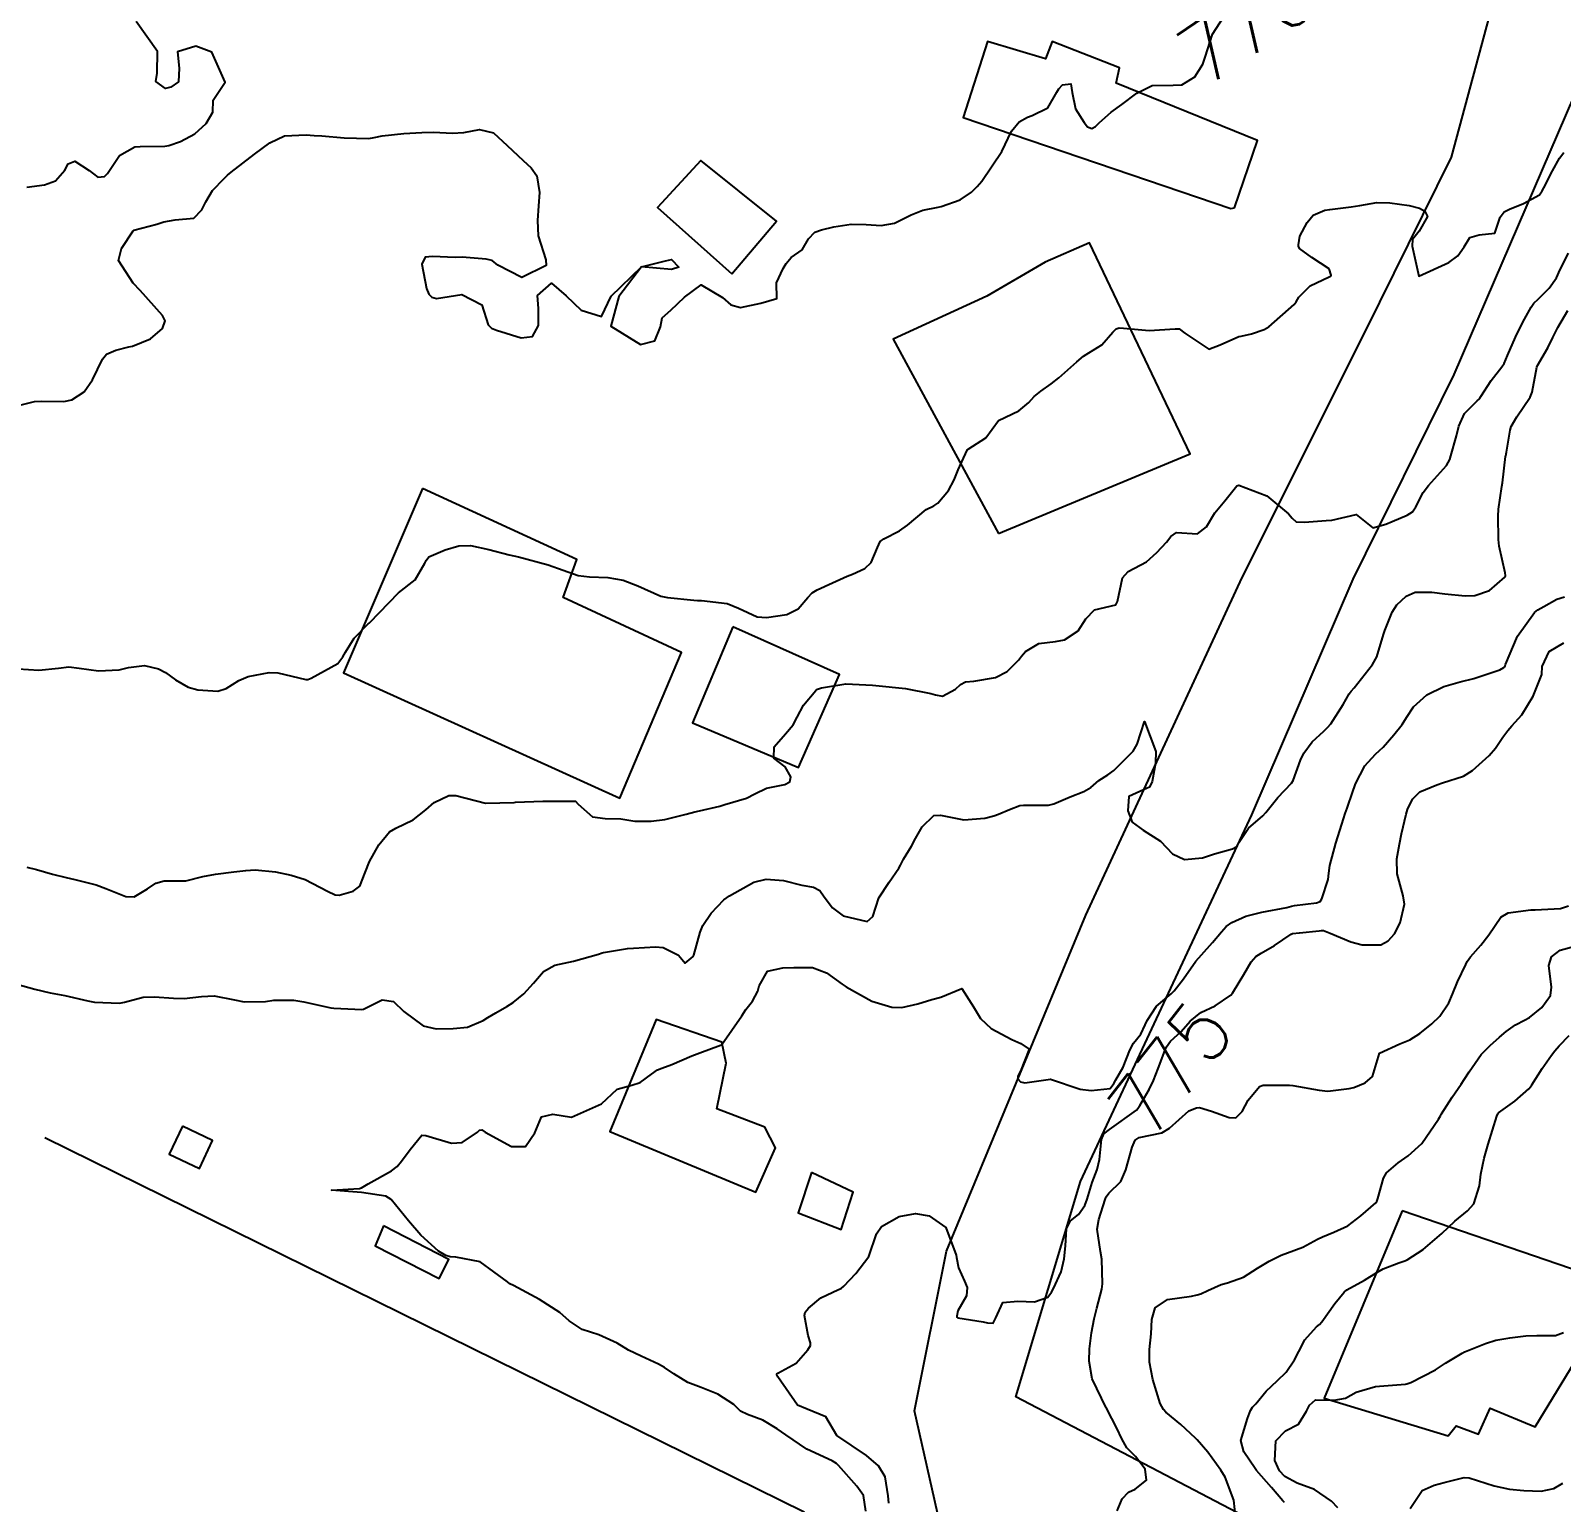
# Model space of a CAD drawing. Header units: metres. Extents: x 307586 to 320046, y 7427249 to 7434250.
# Drawn here: x 319044 to 319146.4, y 7429272.2 to 7429370.7 of the extents above; entities that cross this region are included whole.
import ezdxf
from ezdxf.enums import TextEntityAlignment as Align

# ---------------------------------------------------------------- set-up
doc = ezdxf.new("R2010")
doc.units = ezdxf.units.M
doc.header["$MEASUREMENT"] = 0
for name, color, linetype in [('Area Verde e Lazer', 45, 'Continuous'), ('Cotas', 45, 'Continuous'), ('Curvas de Nivel 1m', 11, 'Continuous'), ('Curvas de Nivel 5m', 15, 'Continuous'), ('Edificações', 30, 'Continuous'), ('Vias Primárias', 230, 'Continuous')]:
    doc.layers.add(name, color=color, linetype=linetype)
doc.styles.add('Style-STANDARD', font='STANDARD.shx')

msp = doc.modelspace()

# ---------------------------------------------------------------- linework, layer by layer
at = {"layer": 'Area Verde e Lazer'}
msp.add_lwpolyline([(319044.9, 7429222.86), (319066.6, 7429211.96), (319095.71, 7429271.56), (319044.9, 7429296.61)], dxfattribs=at)
msp.add_lwpolyline([(319044.9, 7429222.86), (319066.6, 7429211.96), (319095.71, 7429271.56), (319044.9, 7429296.61)], dxfattribs=at)
at = {"layer": 'Curvas de Nivel 1m', "flags": 128}
for points, elevation in [([(319043.71, 7429360.18), (319044.89, 7429360.34), (319045.62, 7429360.6), (319046.24, 7429361.33), (319046.48, 7429361.75), (319046.91, 7429361.92), (319047.88, 7429361.31), (319048.46, 7429360.86), (319048.9, 7429360.89), (319049.1, 7429361.09), (319049.24, 7429361.29), (319049.9, 7429362.3), (319050.93, 7429362.88), (319051.28, 7429362.91), (319052.93, 7429362.92), (319053.2, 7429362.98), (319053.98, 7429363.23), (319054.94, 7429363.75), (319055.71, 7429364.45), (319056.16, 7429365.21), (319056.18, 7429366), (319056.98, 7429367.2), (319056.09, 7429369.21), (319055.01, 7429369.62), (319053.78, 7429369.24), (319053.89, 7429368.14), (319053.86, 7429367.24), (319053.35, 7429366.87), (319052.98, 7429366.78), (319052.34, 7429367.26), (319052.42, 7429367.82), (319052.44, 7429369.26), (319051.02, 7429371.27)], 769), ([(319043.13, 7429327.98), (319044.51, 7429327.87), (319045.82, 7429328.02), (319046.51, 7429328.1), (319047.21, 7429328.01), (319048.51, 7429327.83), (319049.88, 7429327.9), (319050.51, 7429328.07), (319051.57, 7429328.2), (319052.51, 7429327.96), (319052.99, 7429327.72), (319053.66, 7429327.23), (319054.5, 7429326.75), (319055.14, 7429326.57), (319056.49, 7429326.48), (319057.04, 7429326.65), (319057.9, 7429327.18), (319058.51, 7429327.46), (319059.93, 7429327.73), (319060.51, 7429327.7), (319062.37, 7429327.26), (319062.5, 7429327.26), (319062.72, 7429327.35), (319064.52, 7429328.33), (319064.85, 7429328.77), (319065.03, 7429329.09), (319065.61, 7429330.02), (319066.55, 7429330.98), (319066.6, 7429331.03), (319066.65, 7429331.08), (319068.57, 7429333.05), (319069.69, 7429333.93), (319070.34, 7429335.03), (319070.42, 7429335.21), (319070.6, 7429335.47), (319071.7, 7429335.93), (319072.61, 7429336.2), (319073.38, 7429336.23), (319074.61, 7429335.95), (319075.97, 7429335.6), (319076.6, 7429335.45), (319078.59, 7429334.93), (319080.59, 7429334.22), (319081.36, 7429334.13), (319082.58, 7429334.07), (319083.6, 7429333.89), (319084.58, 7429333.53), (319086.13, 7429332.84), (319086.57, 7429332.75), (319088.33, 7429332.57), (319088.57, 7429332.55), (319088.85, 7429332.53), (319090.57, 7429332.33), (319091.33, 7429332.02), (319092.56, 7429331.45), (319093.2, 7429331.4), (319094.56, 7429331.6), (319095.31, 7429331.99), (319095.96, 7429332.73), (319096.25, 7429333.05), (319096.58, 7429333.25), (319097.6, 7429333.72), (319098.59, 7429334.16), (319098.96, 7429334.31), (319099.78, 7429334.68), (319100.2, 7429335.08), (319100.62, 7429336.09), (319100.8, 7429336.49), (319101.05, 7429336.67), (319102.1, 7429337.19), (319102.63, 7429337.59), (319103.88, 7429338.63), (319104.39, 7429338.88), (319104.65, 7429339.05), (319105.38, 7429339.9), (319105.75, 7429340.61), (319106.01, 7429341.28), (319106.62, 7429342.6), (319106.65, 7429342.64), (319106.69, 7429342.67), (319107.87, 7429343.42), (319108.72, 7429344.57), (319110.07, 7429345.22), (319110.74, 7429345.78), (319111.11, 7429346.18), (319111.54, 7429346.54), (319112.25, 7429347.03), (319112.75, 7429347.43), (319113.95, 7429348.51), (319114.4, 7429348.88), (319114.77, 7429349.11), (319115.63, 7429349.64), (319116.36, 7429350.48), (319116.58, 7429350.7), (319116.8, 7429350.77), (319117.08, 7429350.76), (319118.79, 7429350.59), (319120.53, 7429350.7), (319120.8, 7429350.7), (319121.18, 7429350.43), (319122.78, 7429349.35), (319123.54, 7429349.64), (319124.79, 7429350.19), (319124.95, 7429350.22), (319125.64, 7429350.37), (319126.5, 7429350.66), (319126.8, 7429350.85), (319128.5, 7429352.33), (319128.64, 7429352.51), (319128.82, 7429352.83), (319129.56, 7429353.59), (319130.84, 7429354.19), (319130.92, 7429354.23), (319130.97, 7429354.31), (319130.85, 7429354.72), (319129.68, 7429355.49), (319128.86, 7429356.09), (319128.78, 7429356.25), (319128.78, 7429356.33), (319128.87, 7429356.92), (319129.38, 7429357.83), (319129.78, 7429358.32), (319130.56, 7429358.64), (319130.89, 7429358.7), (319132.32, 7429358.87), (319132.89, 7429358.97), (319134.02, 7429359.15), (319134.9, 7429359.13), (319136.19, 7429358.95), (319136.89, 7429358.78), (319137.24, 7429358.59), (319137.43, 7429358.23), (319136.87, 7429357.25), (319136.42, 7429356.69), (319136.4, 7429356.24), (319136.84, 7429354.24), (319138.85, 7429355.15), (319139.46, 7429355.6), (319139.88, 7429356.2), (319140.25, 7429356.82), (319140.87, 7429356.99), (319141.93, 7429357.12), (319142.28, 7429358.18), (319142.54, 7429358.53), (319142.9, 7429358.71), (319143.84, 7429359.09), (319144.91, 7429359.67), (319145.1, 7429359.94), (319145.2, 7429360.14), (319145.78, 7429361.28), (319146.25, 7429362.13), (319146.55, 7429362.51)], 771), ([(319043.71, 7429314.71), (319044.35, 7429314.55), (319045.43, 7429314.24), (319046.34, 7429314.02), (319046.91, 7429313.89), (319048.34, 7429313.53), (319048.99, 7429313.28), (319050.33, 7429312.75), (319050.88, 7429312.71), (319051.78, 7429313.25), (319052.34, 7429313.63), (319052.89, 7429313.78), (319054.34, 7429313.8), (319055.48, 7429314.07), (319056.34, 7429314.24), (319057.55, 7429314.39), (319058.35, 7429314.49), (319058.98, 7429314.53), (319060.35, 7429314.4), (319061.39, 7429314.18), (319062.34, 7429313.89), (319063.82, 7429313.11), (319064.33, 7429312.86), (319064.6, 7429312.83), (319065.54, 7429313.09), (319065.99, 7429313.43), (319066.35, 7429314.34), (319066.63, 7429315.08), (319067.25, 7429316.19), (319067.97, 7429317.06), (319068.39, 7429317.32), (319069.56, 7429317.87), (319070.4, 7429318.54), (319070.97, 7429319.02), (319071.94, 7429319.49), (319072.41, 7429319.49), (319074.4, 7429318.98), (319076.32, 7429319.04), (319076.4, 7429319.05), (319078.22, 7429319.12), (319078.41, 7429319.11), (319080.2, 7429319.12), (319080.41, 7429319.11), (319080.59, 7429318.91), (319081.55, 7429318.06), (319082.39, 7429317.96), (319083.45, 7429317.93), (319084.39, 7429317.79), (319085.47, 7429317.77), (319086.39, 7429317.89), (319087.83, 7429318.25), (319088.4, 7429318.41), (319088.72, 7429318.48), (319090.08, 7429318.79), (319090.33, 7429318.87), (319090.4, 7429318.89), (319091.85, 7429319.33), (319092.42, 7429319.62), (319093.2, 7429319.98), (319094.43, 7429320.23), (319094.76, 7429320.41), (319094.83, 7429320.74), (319094.44, 7429321.41), (319093.69, 7429322), (319093.71, 7429322.75), (319094.46, 7429323.62), (319094.98, 7429324.22), (319095.24, 7429324.73), (319095.66, 7429325.55), (319096.5, 7429326.52), (319096.61, 7429326.61), (319096.87, 7429326.71), (319098.51, 7429326.97), (319100.29, 7429326.88), (319100.5, 7429326.85), (319102.5, 7429326.65), (319104.2, 7429326.33), (319104.5, 7429326.24), (319104.98, 7429326.14), (319105.85, 7429326.61), (319106.18, 7429326.93), (319106.51, 7429327.11), (319107.07, 7429327.15), (319108.51, 7429327.38), (319109.29, 7429327.79), (319110.05, 7429328.55), (319110.26, 7429328.81), (319110.53, 7429329.13), (319111.41, 7429329.67), (319112.54, 7429329.8), (319113.14, 7429329.92), (319114.04, 7429330.51), (319114.56, 7429331.32), (319115.15, 7429331.91), (319116.57, 7429332.24), (319116.68, 7429332.48), (319117.02, 7429334.05), (319117.39, 7429334.47), (319118.61, 7429335.12), (319119.31, 7429335.75), (319119.95, 7429336.44), (319120.24, 7429336.82), (319120.63, 7429337.08), (319122.03, 7429337.01), (319122.63, 7429337.47), (319123.19, 7429338.4), (319123.85, 7429339.2), (319124.67, 7429340.2), (319124.79, 7429340.26), (319126.66, 7429339.53), (319128.13, 7429338.34), (319128.36, 7429338.05), (319128.64, 7429337.81), (319129.19, 7429337.77), (319130.64, 7429337.89), (319131.03, 7429337.91), (319132.64, 7429338.29), (319133.76, 7429337.4), (319134.64, 7429337.64), (319135.06, 7429337.83), (319136.06, 7429338.25), (319136.42, 7429338.46), (319136.65, 7429338.81), (319137.14, 7429339.76), (319137.48, 7429340.23), (319138.69, 7429341.57), (319138.91, 7429341.98), (319138.99, 7429342.21), (319139.36, 7429343.56), (319139.51, 7429344.2), (319139.89, 7429345.04), (319140.74, 7429345.9), (319140.89, 7429346.04), (319140.99, 7429346.19), (319141.69, 7429347.25), (319142.39, 7429348.17), (319142.54, 7429348.4), (319142.78, 7429348.93), (319143.3, 7429350.16), (319143.79, 7429351.15), (319144.36, 7429352.15), (319144.54, 7429352.42), (319144.82, 7429352.69), (319145.55, 7429353.42), (319146.05, 7429354.13), (319146.3, 7429354.68), (319146.86, 7429355.77)], 772), ([(319042.63, 7429306.98), (319044.25, 7429306.55), (319045.27, 7429306.31), (319046.25, 7429306.13), (319047.78, 7429305.76), (319048.24, 7429305.67), (319049.9, 7429305.61), (319050.24, 7429305.67), (319051.5, 7429306), (319052.24, 7429306.03), (319053.53, 7429305.94), (319054.24, 7429305.93), (319055.39, 7429306.06), (319056.25, 7429306.1), (319057.6, 7429305.82), (319058.24, 7429305.7), (319059.67, 7429305.73), (319060.24, 7429305.81), (319061.57, 7429305.81), (319062.24, 7429305.69), (319064.04, 7429305.29), (319064.24, 7429305.27), (319066.13, 7429305.19), (319066.23, 7429305.2), (319067.48, 7429305.83), (319068.24, 7429305.71), (319068.94, 7429305.04), (319070.22, 7429304.09), (319071.1, 7429303.9), (319072.22, 7429303.91), (319073.2, 7429304.01), (319074.23, 7429304.45), (319074.55, 7429304.66), (319075.08, 7429304.97), (319075.82, 7429305.38), (319076.24, 7429305.65), (319076.96, 7429306.24), (319077.6, 7429306.94), (319078.27, 7429307.73), (319079.04, 7429308.15), (319080.28, 7429308.42), (319081.96, 7429308.88), (319082.19, 7429308.97), (319082.28, 7429309), (319083.9, 7429309.26), (319084.29, 7429309.29), (319085.77, 7429309.37), (319086.29, 7429309.33), (319087.3, 7429308.82), (319087.75, 7429308.29), (319088.28, 7429308.73), (319088.32, 7429308.77), (319088.34, 7429308.81), (319088.76, 7429310.35), (319088.94, 7429310.8), (319089.49, 7429311.63), (319090.33, 7429312.51), (319090.72, 7429312.78), (319092.34, 7429313.69), (319093.18, 7429313.91), (319094.34, 7429313.81), (319095.56, 7429313.51), (319096.34, 7429313.36), (319096.76, 7429313.14), (319097.06, 7429312.71), (319097.62, 7429311.99), (319098.32, 7429311.46), (319099.94, 7429311.06), (319100.32, 7429311.41), (319100.72, 7429312.66), (319101.4, 7429313.71), (319102.06, 7429314.64), (319102.16, 7429314.84), (319102.36, 7429315.24), (319102.9, 7429316.12), (319103.17, 7429316.63), (319103.62, 7429317.4), (319104.4, 7429318.15), (319104.83, 7429318.19), (319106.4, 7429317.86), (319107.8, 7429317.98), (319108.4, 7429318.14), (319108.72, 7429318.24), (319109.46, 7429318.56), (319110.14, 7429318.82), (319110.41, 7429318.86), (319112.07, 7429318.86), (319112.41, 7429318.93), (319113.52, 7429319.41), (319114.42, 7429319.77), (319114.89, 7429320.03), (319115.44, 7429320.49), (319116.04, 7429320.88), (319116.44, 7429321.16), (319117.72, 7429322.46), (319117.99, 7429322.93), (319118.48, 7429324.45), (319119.25, 7429322.44), (319119.23, 7429321.66), (319119.01, 7429320.44), (319118.83, 7429320.05), (319118.42, 7429319.88), (319117.44, 7429319.44), (319117.36, 7429318.47), (319117.65, 7429317.72), (319118.39, 7429317.19), (319119.55, 7429316.44), (319120.37, 7429315.6), (319121.16, 7429315.21), (319122.37, 7429315.33), (319123.18, 7429315.59), (319124.38, 7429315.93), (319124.67, 7429316.09), (319124.83, 7429316.38), (319125.44, 7429317.32), (319126.4, 7429318.14), (319126.61, 7429318.36), (319127.4, 7429319.36), (319128.33, 7429320.33), (319128.43, 7429320.5), (319128.92, 7429321.85), (319129.14, 7429322.32), (319129.71, 7429323.08), (319130.48, 7429323.8), (319130.74, 7429324.04), (319130.96, 7429324.3), (319131.78, 7429325.58), (319132.18, 7429326.29), (319132.32, 7429326.47), (319132.51, 7429326.7), (319133.74, 7429328.27), (319134.02, 7429328.78), (319134.47, 7429330.26), (319134.56, 7429330.54), (319135.05, 7429331.77), (319135.38, 7429332.25), (319136, 7429332.82), (319136.59, 7429333.09), (319137.71, 7429333.09), (319138.58, 7429332.98), (319139.93, 7429332.85), (319140.58, 7429332.87), (319141.57, 7429333.2), (319142.6, 7429334.1), (319142.63, 7429334.14), (319142.65, 7429334.17), (319142.65, 7429334.22), (319142.61, 7429334.39), (319142.22, 7429336.17), (319142.17, 7429336.63), (319142.15, 7429338.18), (319142.18, 7429338.65), (319142.39, 7429340.17), (319142.43, 7429340.42), (319142.65, 7429342.17), (319142.66, 7429342.21), (319142.7, 7429342.47), (319142.95, 7429343.94), (319143.02, 7429344.17), (319143.39, 7429344.82), (319144.3, 7429346.15), (319144.43, 7429346.47), (319144.73, 7429348.14), (319144.77, 7429348.26), (319145.47, 7429349.45), (319145.8, 7429350.13), (319146.13, 7429350.79), (319146.81, 7429351.93)], 773), ([(319099.84, 7429271.62), (319099.68, 7429272.67), (319099.23, 7429273.3), (319098.02, 7429274.69), (319097.87, 7429274.82), (319097.58, 7429274.99), (319095.89, 7429275.77), (319094.48, 7429276.73), (319093.91, 7429277.13), (319092.95, 7429277.71), (319091.92, 7429278.1), (319091.46, 7429278.31), (319091.01, 7429278.77), (319089.93, 7429279.46), (319088.83, 7429279.91), (319087.94, 7429280.24), (319087, 7429280.82), (319086.36, 7429281.24), (319085.96, 7429281.46), (319084.82, 7429281.99), (319083.97, 7429282.39), (319083.2, 7429282.87), (319081.98, 7429283.42), (319080.87, 7429283.78), (319079.99, 7429284.36), (319079.36, 7429284.92), (319078.01, 7429285.79), (319076.26, 7429286.72), (319076.02, 7429286.83), (319075.86, 7429286.96), (319074.04, 7429288.3), (319072.4, 7429288.63), (319072.04, 7429288.65), (319071.75, 7429288.72), (319071.25, 7429289.01), (319070.06, 7429290.08), (319069.25, 7429291.04), (319068.09, 7429292.47), (319067.73, 7429292.7), (319066.09, 7429292.95), (319064.09, 7429293.1), (319065.96, 7429293.22), (319066.09, 7429293.25), (319066.55, 7429293.53), (319068.11, 7429294.4), (319068.48, 7429294.68), (319068.78, 7429295.04), (319069.35, 7429295.81), (319070.14, 7429296.78), (319070.4, 7429296.76), (319072.13, 7429296.24), (319072.84, 7429296.29), (319073.86, 7429296.98), (319074, 7429297.12), (319074.14, 7429297.13), (319074.37, 7429296.98), (319076.13, 7429296.02), (319077.06, 7429296.02), (319077.7, 7429296.94), (319078.15, 7429298), (319078.89, 7429298.19), (319080.15, 7429297.98), (319082.16, 7429298.88), (319083.2, 7429299.85), (319084.18, 7429300.12), (319084.74, 7429300.3), (319085.49, 7429300.85), (319085.9, 7429301.14), (319086.2, 7429301.25), (319086.87, 7429301.5), (319088.21, 7429302.08), (319088.73, 7429302.28), (319090.11, 7429302.79), (319090.18, 7429302.83), (319090.21, 7429302.85), (319091.55, 7429304.77), (319091.82, 7429305.18), (319092.25, 7429305.75), (319092.62, 7429306.4), (319092.71, 7429306.76), (319093.27, 7429307.75), (319094.28, 7429307.97), (319095.02, 7429307.99), (319096.28, 7429307.99), (319097.2, 7429307.64), (319098.26, 7429306.87), (319098.52, 7429306.69), (319100.25, 7429305.74), (319101.57, 7429305.33), (319102.24, 7429305.32), (319103.31, 7429305.57), (319104.25, 7429305.85), (319104.87, 7429306), (319106.26, 7429306.6), (319107.04, 7429305.37), (319107.51, 7429304.58), (319108.23, 7429303.92), (319109.6, 7429303.18), (319110.22, 7429302.91), (319110.77, 7429302.54), (319110.2, 7429301.06), (319110.01, 7429300.73), (319110.01, 7429300.55), (319110.19, 7429300.34), (319110.47, 7429300.27), (319112.19, 7429300.52), (319114.18, 7429299.86), (319114.92, 7429299.76), (319116.18, 7429299.91), (319116.43, 7429300.24), (319116.56, 7429300.47), (319117.05, 7429301.32), (319117.5, 7429302.46), (319117.74, 7429302.93), (319118.23, 7429303.53), (319118.54, 7429304.15), (319118.66, 7429304.45), (319119.28, 7429305.41), (319120.26, 7429306.23), (319120.48, 7429306.43), (319121.09, 7429307.24), (319121.91, 7429308.41), (319122.29, 7429308.84), (319123.04, 7429309.66), (319123.64, 7429310.39), (319123.96, 7429310.74), (319124.32, 7429311), (319125.27, 7429311.43), (319126.33, 7429311.69), (319128, 7429312.01), (319128.33, 7429312.09), (319128.53, 7429312.13), (319130, 7429312.31), (319130.25, 7429312.4), (319130.34, 7429312.59), (319130.77, 7429313.89), (319130.81, 7429314.3), (319130.88, 7429314.81), (319131.29, 7429316.3), (319131.69, 7429317.58), (319131.92, 7429318.29), (319132.04, 7429318.65), (319132.43, 7429319.77), (319132.56, 7429320.15), (319132.61, 7429320.28), (319133.23, 7429321.49), (319133.94, 7429322.27), (319134.22, 7429322.5), (319134.46, 7429322.74), (319135.17, 7429323.55), (319135.72, 7429324.25), (319136.02, 7429324.71), (319136.49, 7429325.43), (319137.38, 7429326.23), (319138.51, 7429326.78), (319139.61, 7429327.1), (319140.51, 7429327.32), (319142.26, 7429327.9), (319142.53, 7429328.05), (319142.59, 7429328.11), (319142.62, 7429328.17), (319142.64, 7429328.27), (319143.44, 7429330.16), (319144.57, 7429331.73), (319144.8, 7429331.91), (319145.21, 7429332.13), (319146.07, 7429332.64), (319146.58, 7429332.79)], 774), ([(319116.65, 7429271.66), (319116.99, 7429272.46), (319117.42, 7429272.89), (319117.86, 7429273.1), (319118.62, 7429273.7), (319118.52, 7429274.44), (319117.89, 7429275.28), (319117.31, 7429275.87), (319116.98, 7429276.46), (319116.63, 7429277.19), (319115.96, 7429278.48), (319115.92, 7429278.54), (319114.98, 7429280.49), (319114.79, 7429281.67), (319114.81, 7429282.49), (319114.93, 7429283.55), (319115.11, 7429284.49), (319115.29, 7429285.21), (319115.63, 7429286.48), (319115.67, 7429286.84), (319115.63, 7429288.48), (319115.55, 7429288.99), (319115.32, 7429290.49), (319115.42, 7429291.14), (319115.86, 7429292.48), (319115.92, 7429292.66), (319116.1, 7429292.9), (319116.9, 7429293.68), (319117.24, 7429294.46), (319117.66, 7429295.98), (319117.87, 7429296.45), (319118.14, 7429296.62), (319119.64, 7429296.94), (319120.15, 7429297.24), (319121.46, 7429298.41), (319121.96, 7429298.61), (319122.17, 7429298.63), (319122.96, 7429298.39), (319124.16, 7429297.96), (319124.6, 7429297.94), (319125.03, 7429298.37), (319125.43, 7429299.11), (319126.19, 7429300.04), (319126.43, 7429300.12), (319128.19, 7429300.13), (319128.42, 7429300.1), (319130.18, 7429299.78), (319130.75, 7429299.73), (319132.19, 7429299.89), (319132.49, 7429299.97), (319133.26, 7429300.27), (319133.75, 7429300.71), (319134.21, 7429302.26), (319135.58, 7429302.89), (319136.23, 7429303.15), (319136.9, 7429303.57), (319137.7, 7429304.22), (319138.25, 7429304.74), (319138.84, 7429305.62), (319139.1, 7429306.2), (319139.43, 7429307.03), (319139.99, 7429308.19), (319140.08, 7429308.39), (319140.29, 7429308.7), (319140.99, 7429309.49), (319141.52, 7429310.17), (319142.32, 7429311.35), (319142.82, 7429311.66), (319144.33, 7429311.84), (319144.63, 7429311.84), (319146.33, 7429311.95), (319146.85, 7429312.11)], 776), ([(319124.59, 7429271.12), (319124.46, 7429272.37), (319123.88, 7429273.9), (319123.6, 7429274.38), (319122.72, 7429275.57), (319122.02, 7429276.4), (319121.9, 7429276.52), (319120.92, 7429277.42), (319119.92, 7429278.26), (319119.75, 7429278.43), (319119.53, 7429278.83), (319119.05, 7429280.44), (319118.81, 7429281.6), (319118.82, 7429282.44), (319118.93, 7429283.5), (319118.97, 7429284.44), (319119.21, 7429285.24), (319120.02, 7429285.78), (319121.62, 7429286.01), (319122.02, 7429286.09), (319122.26, 7429286.16), (319122.72, 7429286.39), (319123.61, 7429286.8), (319124.03, 7429286.9), (319125.11, 7429287.29), (319126.04, 7429287.88), (319126.82, 7429288.35), (319127.64, 7429288.75), (319128.05, 7429288.91), (319129.08, 7429289.29), (319130.07, 7429289.82), (319130.39, 7429289.99), (319131.16, 7429290.29), (319132.08, 7429290.72), (319132.97, 7429291.38), (319133.96, 7429292.26), (319134.02, 7429292.34), (319134.1, 7429292.55), (319134.48, 7429293.9), (319134.68, 7429294.25), (319135.46, 7429294.92), (319136.13, 7429295.39), (319137.05, 7429296.23), (319138.16, 7429297.85), (319138.29, 7429298.08), (319138.35, 7429298.21), (319139.07, 7429299.31), (319139.67, 7429300.2), (319139.88, 7429300.51), (319140.2, 7429301.01), (319141.02, 7429302.18), (319141.61, 7429302.78), (319142.23, 7429303.34), (319142.68, 7429303.71), (319143.31, 7429304.15), (319143.91, 7429304.48), (319144.25, 7429304.66), (319145.08, 7429305.31), (319145.66, 7429306.13), (319145.72, 7429306.67), (319145.53, 7429308.13), (319145.71, 7429308.71), (319146.3, 7429309.15), (319147.76, 7429309.55)], 777), ([(319127.85, 7429272.21), (319127.75, 7429272.33), (319126.99, 7429273.21), (319125.99, 7429274.35), (319125.88, 7429274.48), (319125.13, 7429275.6), (319124.93, 7429276.36), (319125.38, 7429277.82), (319125.57, 7429278.36), (319125.71, 7429278.58), (319125.93, 7429278.82), (319126.63, 7429279.66), (319127.36, 7429280.34), (319127.96, 7429280.92), (319128.53, 7429281.76), (319128.81, 7429282.32), (319129.22, 7429283.09), (319130, 7429283.96), (319130.19, 7429284.12), (319130.36, 7429284.3), (319131.23, 7429285.51), (319131.85, 7429286.28), (319132.02, 7429286.44), (319133.21, 7429287.09), (319134.04, 7429287.59), (319134.46, 7429287.83), (319135.5, 7429288.25), (319135.9, 7429288.38), (319136.05, 7429288.44), (319137.14, 7429289.14), (319138.07, 7429289.93), (319138.22, 7429290.06), (319138.39, 7429290.21), (319139.25, 7429291.03), (319140.09, 7429291.71), (319140.52, 7429292.18), (319140.9, 7429293.39), (319140.99, 7429294.18), (319141.21, 7429295.25), (319141.49, 7429296.17), (319142.07, 7429298.06), (319142.1, 7429298.16), (319142.12, 7429298.2), (319142.16, 7429298.28), (319143.26, 7429299.06), (319144.19, 7429299.88), (319144.32, 7429300.02), (319144.41, 7429300.14), (319145.1, 7429301.24), (319145.71, 7429302.13), (319145.93, 7429302.41), (319146.22, 7429302.76), (319146.89, 7429303.45)], 778), ([(319131.42, 7429271.86), (319131, 7429272.29), (319129.86, 7429273.08), (319128.69, 7429273.5), (319127.88, 7429273.95), (319127.52, 7429274.33), (319127.21, 7429275.02), (319127.28, 7429276.34), (319127.91, 7429277), (319128.78, 7429277.46), (319129.32, 7429278.32), (319129.53, 7429278.71), (319129.93, 7429279.07), (319131.17, 7429279.05), (319131.94, 7429279.18), (319132.64, 7429279.58), (319133.95, 7429279.96), (319134.22, 7429279.99), (319135.95, 7429280.13), (319136.04, 7429280.15), (319136.3, 7429280.23), (319137.96, 7429281.09), (319138.63, 7429281.54), (319139.73, 7429282.19), (319139.89, 7429282.28), (319139.97, 7429282.31), (319141.3, 7429282.85), (319141.99, 7429283.06), (319142.92, 7429283.22), (319143.99, 7429283.35), (319144.74, 7429283.38), (319145.99, 7429283.37), (319146.52, 7429283.59)], 779)]:
    msp.add_lwpolyline(points, dxfattribs=dict(at, elevation=elevation))
at = {"layer": 'Curvas de Nivel 5m', "flags": 128}
for points, elevation in [([(319042.71, 7429345.48), (319044.23, 7429345.84), (319044.72, 7429345.88), (319046.18, 7429345.86), (319046.72, 7429345.96), (319047.54, 7429346.5), (319048.09, 7429347.3), (319048.76, 7429348.68), (319049.04, 7429349.01), (319049.67, 7429349.28), (319050.53, 7429349.5), (319050.77, 7429349.56), (319051.97, 7429350.05), (319052.78, 7429350.74), (319052.96, 7429351.25), (319052.79, 7429351.6), (319051.29, 7429353.27), (319050.82, 7429353.77), (319049.84, 7429355.28), (319050.04, 7429356.08), (319050.83, 7429357.27), (319050.84, 7429357.29), (319050.86, 7429357.3), (319052.41, 7429357.71), (319052.87, 7429357.87), (319053.64, 7429358.01), (319054.87, 7429358.12), (319055.42, 7429358.67), (319055.68, 7429359.21), (319056.14, 7429359.96), (319056.91, 7429360.76), (319057.13, 7429360.98), (319057.37, 7429361.19), (319058.93, 7429362.39), (319059.97, 7429363.16), (319060.94, 7429363.62), (319062.4, 7429363.68), (319062.94, 7429363.64), (319063.44, 7429363.62), (319064.94, 7429363.49), (319066.58, 7429363.44), (319066.94, 7429363.5), (319067.48, 7429363.62), (319068.94, 7429363.78), (319070.13, 7429363.85), (319070.94, 7429363.87), (319072.16, 7429363.8), (319072.94, 7429363.85), (319073.99, 7429364.04), (319074.94, 7429363.83), (319075.85, 7429362.97), (319076.92, 7429361.96), (319077.44, 7429361.48), (319077.84, 7429360.95), (319078, 7429359.84), (319077.93, 7429358.94), (319077.87, 7429357.95), (319077.91, 7429356.94), (319078.44, 7429355.33), (319078.46, 7429354.94), (319076.82, 7429354.14), (319075.23, 7429354.98), (319074.84, 7429355.29), (319074.44, 7429355.38), (319072.84, 7429355.51), (319072.36, 7429355.49), (319070.84, 7429355.54), (319070.36, 7429355.51), (319070.14, 7429355.04), (319070.45, 7429353.4), (319070.61, 7429353.03), (319070.81, 7429352.84), (319071.11, 7429352.73), (319072.81, 7429353.01), (319074.14, 7429352.32), (319074.58, 7429350.98), (319074.79, 7429350.76), (319075.14, 7429350.63), (319076.78, 7429350.11), (319077.54, 7429350.19), (319077.95, 7429350.94), (319077.94, 7429352.08), (319077.87, 7429352.94), (319078.82, 7429353.76), (319079.79, 7429352.92), (319080.8, 7429351.96), (319082.16, 7429351.53), (319082.81, 7429352.89), (319084.83, 7429354.86), (319086.43, 7429355.26), (319086.84, 7429355.34), (319087.33, 7429354.83), (319086.83, 7429354.67), (319084.83, 7429354.86), (319083.31, 7429352.88), (319082.79, 7429350.89), (319084.77, 7429349.66), (319085.73, 7429349.9), (319086.1, 7429350.85), (319086.21, 7429351.44), (319086.8, 7429351.96), (319087.7, 7429352.83), (319088.82, 7429353.66), (319090.26, 7429352.8), (319090.81, 7429352.31), (319091.45, 7429352.14), (319092.81, 7429352.42), (319093.89, 7429352.75), (319093.86, 7429353.79), (319094.32, 7429354.75), (319094.5, 7429355.08), (319094.84, 7429355.49), (319095.59, 7429356), (319096.01, 7429356.73), (319096.42, 7429357.17), (319096.87, 7429357.34), (319097.7, 7429357.54), (319098.87, 7429357.72), (319099.86, 7429357.7), (319100.87, 7429357.62), (319101.76, 7429357.77), (319102.88, 7429358.34), (319103.66, 7429358.64), (319104.67, 7429358.84), (319104.89, 7429358.89), (319106.15, 7429359.35), (319106.9, 7429359.86), (319107.28, 7429360.22), (319107.61, 7429360.59), (319108.93, 7429362.57), (319109.59, 7429363.93), (319110.1, 7429364.56), (319110.65, 7429364.87), (319110.97, 7429364.97), (319112.01, 7429365.5), (319112.63, 7429366.53), (319112.75, 7429366.77), (319112.99, 7429367.03), (319113.56, 7429367.09), (319113.65, 7429366.52), (319113.87, 7429365.42), (319114.44, 7429364.51), (319114.68, 7429364.23), (319114.96, 7429364.11), (319115.21, 7429364.25), (319115.45, 7429364.5), (319116.25, 7429365.2), (319116.98, 7429365.71), (319117.97, 7429366.47), (319118.99, 7429366.99), (319120.41, 7429367.01), (319120.99, 7429367.04), (319121.85, 7429367.56), (319122.39, 7429368.42), (319122.54, 7429368.89), (319123.03, 7429370.41), (319124.31, 7429372.39)], 770), ([(319101.37, 7429272.17), (319101.33, 7429272.65), (319101.13, 7429273.92), (319100.69, 7429274.66), (319099.88, 7429275.35), (319097.9, 7429276.69), (319097.16, 7429277.95), (319095.92, 7429278.45), (319095.28, 7429278.73), (319093.95, 7429280.62), (319093.89, 7429280.74), (319093.88, 7429280.81), (319093.95, 7429280.86), (319095.17, 7429281.52), (319095.97, 7429282.41), (319096.14, 7429282.72), (319096.13, 7429282.88), (319095.98, 7429283.38), (319095.73, 7429284.72), (319095.78, 7429284.93), (319096, 7429285.2), (319096.82, 7429285.9), (319098.02, 7429286.45), (319098.18, 7429286.53), (319098.36, 7429286.69), (319099.18, 7429287.53), (319100.04, 7429288.67), (319100.55, 7429290.17), (319100.9, 7429290.66), (319102.08, 7429291.33), (319103.17, 7429291.54), (319104.08, 7429291.39), (319105.2, 7429290.61), (319105.88, 7429288.76), (319105.9, 7429288.6), (319106.04, 7429287.91), (319106.45, 7429287.02), (319106.62, 7429286.59), (319106.57, 7429286.04), (319106, 7429285.04), (319105.92, 7429284.67), (319105.94, 7429284.6), (319105.99, 7429284.56), (319107.7, 7429284.29), (319107.99, 7429284.22), (319108.35, 7429284.21), (319108.54, 7429284.56), (319109, 7429285.58), (319110.01, 7429285.68), (319111.12, 7429285.64), (319112.02, 7429285.95), (319112.27, 7429286.27), (319112.39, 7429286.52), (319112.91, 7429287.64), (319113.12, 7429288.51), (319113.19, 7429289.38), (319113.26, 7429290.51), (319113.54, 7429291.05), (319114.08, 7429291.48), (319114.5, 7429292.08), (319114.64, 7429292.49), (319114.98, 7429293.62), (319115.31, 7429294.49), (319115.47, 7429295.15), (319115.61, 7429296.49), (319115.77, 7429296.86), (319116.15, 7429297.15), (319117.94, 7429298.45), (319118.04, 7429298.57), (319118.17, 7429298.77), (319118.8, 7429299.83), (319119.09, 7429300.44), (319119.41, 7429301.23), (319119.85, 7429302.43), (319119.96, 7429302.69), (319120.22, 7429303.06), (319120.94, 7429303.71), (319121.54, 7429304.41), (319122.25, 7429304.98), (319123.22, 7429305.42), (319124.26, 7429306.14), (319124.37, 7429306.27), (319124.44, 7429306.38), (319125.13, 7429307.52), (319125.62, 7429308.37), (319125.93, 7429308.72), (319126.29, 7429308.96), (319127.19, 7429309.46), (319128.31, 7429310.23), (319128.38, 7429310.26), (319128.86, 7429310.32), (319130.18, 7429310.45), (319130.31, 7429310.46), (319130.47, 7429310.46), (319130.9, 7429310.3), (319132.3, 7429309.72), (319133.06, 7429309.51), (319134.3, 7429309.52), (319134.79, 7429309.77), (319135.22, 7429310.25), (319135.6, 7429310.97), (319135.89, 7429312.24), (319135.8, 7429312.78), (319135.4, 7429314.25), (319135.36, 7429315.26), (319135.54, 7429316.25), (319135.69, 7429316.94), (319136, 7429318.24), (319136.09, 7429318.56), (319136.42, 7429319.26), (319136.91, 7429319.75), (319138.05, 7429320.22), (319138.43, 7429320.34), (319139.84, 7429320.8), (319140.44, 7429321.16), (319141.55, 7429322.17), (319141.97, 7429322.66), (319142.47, 7429323.39), (319142.79, 7429323.85), (319143.06, 7429324.15), (319143.73, 7429324.9), (319144.5, 7429326.14), (319145.07, 7429327.59), (319145.1, 7429328.13), (319145.56, 7429329.12), (319146.55, 7429329.71)], 775), ([(319136.27, 7429271.81), (319136.52, 7429272.22), (319137.07, 7429273.01), (319137.87, 7429273.37), (319138.54, 7429273.54), (319139.88, 7429273.88), (319140.21, 7429273.85), (319141.87, 7429273.32), (319142.91, 7429273.11), (319143.87, 7429273.02), (319145.03, 7429272.96), (319145.87, 7429273.15), (319146.48, 7429273.5)], 780)]:
    msp.add_lwpolyline(points, dxfattribs=dict(at, elevation=elevation))
at = {"layer": 'Edificações'}
for points in [[(319124.51, 7429358.8), (319126.05, 7429363.31), (319116.58, 7429367.15), (319116.82, 7429368.16), (319112.31, 7429369.94), (319111.87, 7429368.78), (319107.98, 7429369.94), (319106.35, 7429364.85), (319124.27, 7429358.75), (319124.51, 7429358.8)], [(319090.87, 7429354.4), (319093.86, 7429357.92), (319088.81, 7429361.97), (319085.9, 7429358.83), (319090.87, 7429354.4)], [(319108.71, 7429337.03), (319121.54, 7429342.34), (319114.81, 7429356.47), (319111.83, 7429355.18), (319107.94, 7429352.89), (319101.67, 7429350.01), (319108.71, 7429337.03)], [(319070.17, 7429340.04), (319064.89, 7429327.71), (319083.38, 7429319.32), (319087.51, 7429329.06), (319079.58, 7429332.75), (319080.5, 7429335.29), (319070.17, 7429340.04)], [(319090.95, 7429330.77), (319088.24, 7429324.36), (319095.33, 7429321.36), (319098.09, 7429327.59), (319090.95, 7429330.77)], [(319085.49, 7429303.76), (319082.71, 7429297.02), (319092.48, 7429292.97), (319093.8, 7429295.94), (319093.09, 7429297.31), (319089.88, 7429298.53), (319090.5, 7429301.6), (319090.21, 7429303.01), (319085.82, 7429304.52), (319085.49, 7429303.76)], [(319096.21, 7429294.28), (319095.32, 7429291.59), (319098.19, 7429290.46), (319098.99, 7429292.96), (319096.21, 7429294.28)], [(319135.72, 7429291.71), (319130.51, 7429279.19), (319138.81, 7429276.66), (319139.33, 7429277.34), (319140.84, 7429276.78), (319141.61, 7429278.53), (319144.62, 7429277.28), (319149.66, 7429285.54), (319148.25, 7429286.16), (319148.56, 7429287.33), (319135.72, 7429291.71)]]:
    msp.add_lwpolyline(points, dxfattribs=at)
for points in [[(319054.13, 7429297.38), (319053.24, 7429295.5), (319055.25, 7429294.54), (319056.14, 7429296.43)], [(319067.56, 7429290.72), (319067.01, 7429289.38), (319071.29, 7429287.19), (319071.94, 7429288.47)]]:
    msp.add_lwpolyline(points, close=True, dxfattribs=at)
at = {"layer": 'Vias Primárias'}
for points in [[(319152.33, 7429185.76), (319143.63, 7429200.36), (319135.17, 7429214.96), (319127.34, 7429228.2), (319119.82, 7429240.54), (319115.11, 7429249.13), (319107.29, 7429263.84), (319104.8, 7429270.83), (319103.1, 7429278.35), (319105.23, 7429289.01), (319114.57, 7429311.5), (319125.03, 7429334.07), (319133.28, 7429350.56), (319139.02, 7429362.19), (319143.75, 7429379.75)], [(319152.33, 7429185.76), (319143.63, 7429200.36), (319135.17, 7429214.96), (319127.34, 7429228.2), (319119.82, 7429240.54), (319115.11, 7429249.13), (319107.29, 7429263.84), (319104.8, 7429270.83), (319103.1, 7429278.35), (319105.23, 7429289.01), (319114.57, 7429311.5), (319125.03, 7429334.07), (319133.28, 7429350.56), (319139.02, 7429362.19), (319143.75, 7429379.75)], [(319151.5, 7429259.73), (319141.6, 7429263.62), (319125.13, 7429271.29), (319109.87, 7429279.27), (319114.21, 7429293.67), (319125.66, 7429318.2), (319132.44, 7429333.96), (319139.21, 7429347.65), (319148.84, 7429370)], [(319151.5, 7429259.73), (319141.6, 7429263.62), (319125.13, 7429271.29), (319109.87, 7429279.27), (319114.21, 7429293.67), (319125.66, 7429318.2), (319132.44, 7429333.96), (319139.21, 7429347.65), (319148.84, 7429370)]]:
    msp.add_lwpolyline(points, dxfattribs=at)

# ---------------------------------------------------------------- texts
at = {"layer": 'Cotas', "style": 'Style-STANDARD'}
for s, rotation, p in [('770', 34.2692, (319125.28, 7429371.08, 770)), ('775', 51.7397, (319120.23, 7429301.25, 775))]:
    msp.add_text(s, height=4, rotation=rotation, dxfattribs=at).set_placement(p, align=Align.MIDDLE_CENTER)

doc.saveas('drawing.dxf')
